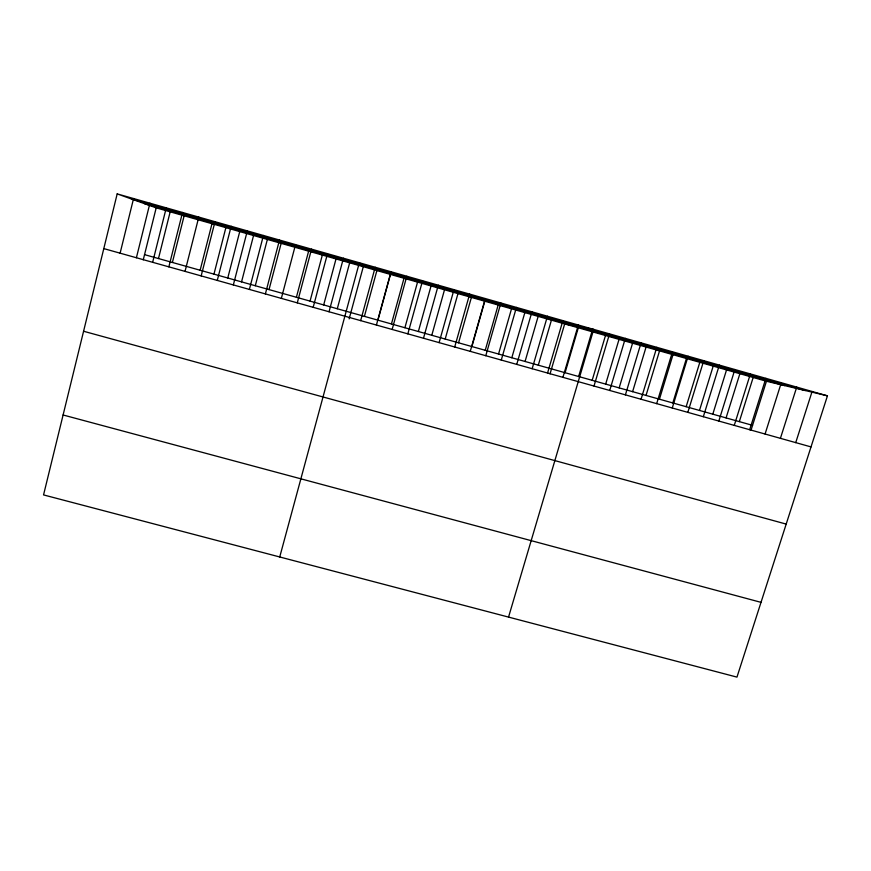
<?xml version="1.0" encoding="UTF-8"?>
<svg xmlns="http://www.w3.org/2000/svg" width="871" height="871" viewBox="0 0 871 871"><rect width="100%" height="100%" fill="white"/><g stroke="black" fill="none" stroke-linecap="round" stroke-linejoin="round"><path stroke-width="1.31" d="M117.182 193.885L43.55 494.913L736.964 677.115L827.45 395.837L117.182 193.885L156.192 207.853L766.447 381.248L827.45 395.837M120.111 253.189L133.568 198.544M136.399 257.751L149.932 203.193M143.258 259.819L156.192 207.853M152.643 262.302L166.252 207.842M158.478 258.545L170.172 211.827M168.854 266.853L182.529 212.47M172.393 262.454L184.14 215.79M185.033 271.393L198.784 217.086M200.134 270.239L211.991 223.705M201.168 275.911L214.995 221.702M213.961 274.125L225.872 227.647M217.271 280.429L231.174 226.297M227.767 278.001L239.732 231.588M233.341 284.937L247.32 230.891M241.55 281.866L253.559 235.518M249.378 289.433L263.423 235.464M255.301 285.732L267.364 239.438M265.383 293.919L279.493 240.037M269.03 289.586L281.148 243.357M281.344 298.394L295.53 244.599M296.401 297.272L308.628 251.164M297.283 302.858L311.535 249.15M310.054 301.105L322.335 255.061M313.179 307.321L327.496 253.69M323.685 304.926L336.01 258.948M329.031 311.764L343.435 258.219M337.284 308.748L349.663 262.824M279.733 556.972L359.331 262.737L363.294 266.7L349.14 318.906M360.659 320.637L375.194 267.245M364.405 316.369L376.893 270.565M376.414 325.057L391.025 271.752M377.938 320.158L390.469 274.419M391.438 323.958L404.013 278.263M392.146 329.467L406.811 276.238M404.906 327.736L417.547 282.106M407.835 333.865L422.577 280.723M418.363 331.513L431.047 285.949M423.491 338.253L438.298 285.198M431.787 335.281L444.515 289.771M439.115 342.63L453.987 289.651M445.19 339.048L457.972 293.592M454.706 347.006L469.654 294.104M458.56 342.804L471.396 297.414M470.264 351.361L485.278 298.546M471.908 346.549L484.799 301.224M485.234 350.294L498.168 305.024M485.789 355.716L500.869 302.977M498.539 354.029L511.517 308.813M501.282 360.061L516.427 307.409M511.821 357.752L524.843 312.602M516.743 364.394L531.941 311.818M525.071 361.476L538.147 316.38M532.159 368.727L547.434 316.227M538.3 365.189L551.43 320.158M547.554 373.038L562.895 320.615M550.047 373.877L564.68 323.914L593.706 329.38L508.544 617.093M562.916 377.35L578.311 325.003M565.083 372.712L578.311 327.79M578.638 376.512L591.91 331.655M592.171 380.311L605.487 335.52M594 386.06L609.526 333.876M605.672 384.1L619.041 339.363M609.722 390.469L625.324 338.373M619.15 387.889L632.564 343.207M625.411 394.868L641.067 342.847M632.607 391.667L646.064 347.05M641.056 399.256L656.788 347.322M646.032 395.434L659.543 350.871M656.68 403.632L672.477 351.775M659.434 399.201L673 354.693M672.815 402.957L686.424 358.514M672.26 408.009L688.123 356.228M686.163 406.703L699.816 362.314M687.818 412.364L703.746 360.67M699.489 410.448L713.197 366.114M703.333 416.719L719.326 365.101M712.794 414.182L726.545 369.914M718.815 421.063L734.874 369.522M726.076 417.906L739.871 373.703M734.264 425.396L750.388 373.931M739.327 421.629L753.165 377.481M749.681 429.719L765.87 378.33M751.02 430.22L766.447 381.248M765.065 434.03L781.309 382.717M780.416 438.331L796.725 387.105M795.735 442.631L812.099 391.482M63.104 414.988L761.014 602.351M83.583 331.252L786.186 524.092M144.542 254.637L752.555 425.342M103.791 248.605L811.021 446.91M131.434 198.991L805.261 390.535M144.619 203.705L784.619 385.592"/></g></svg>
